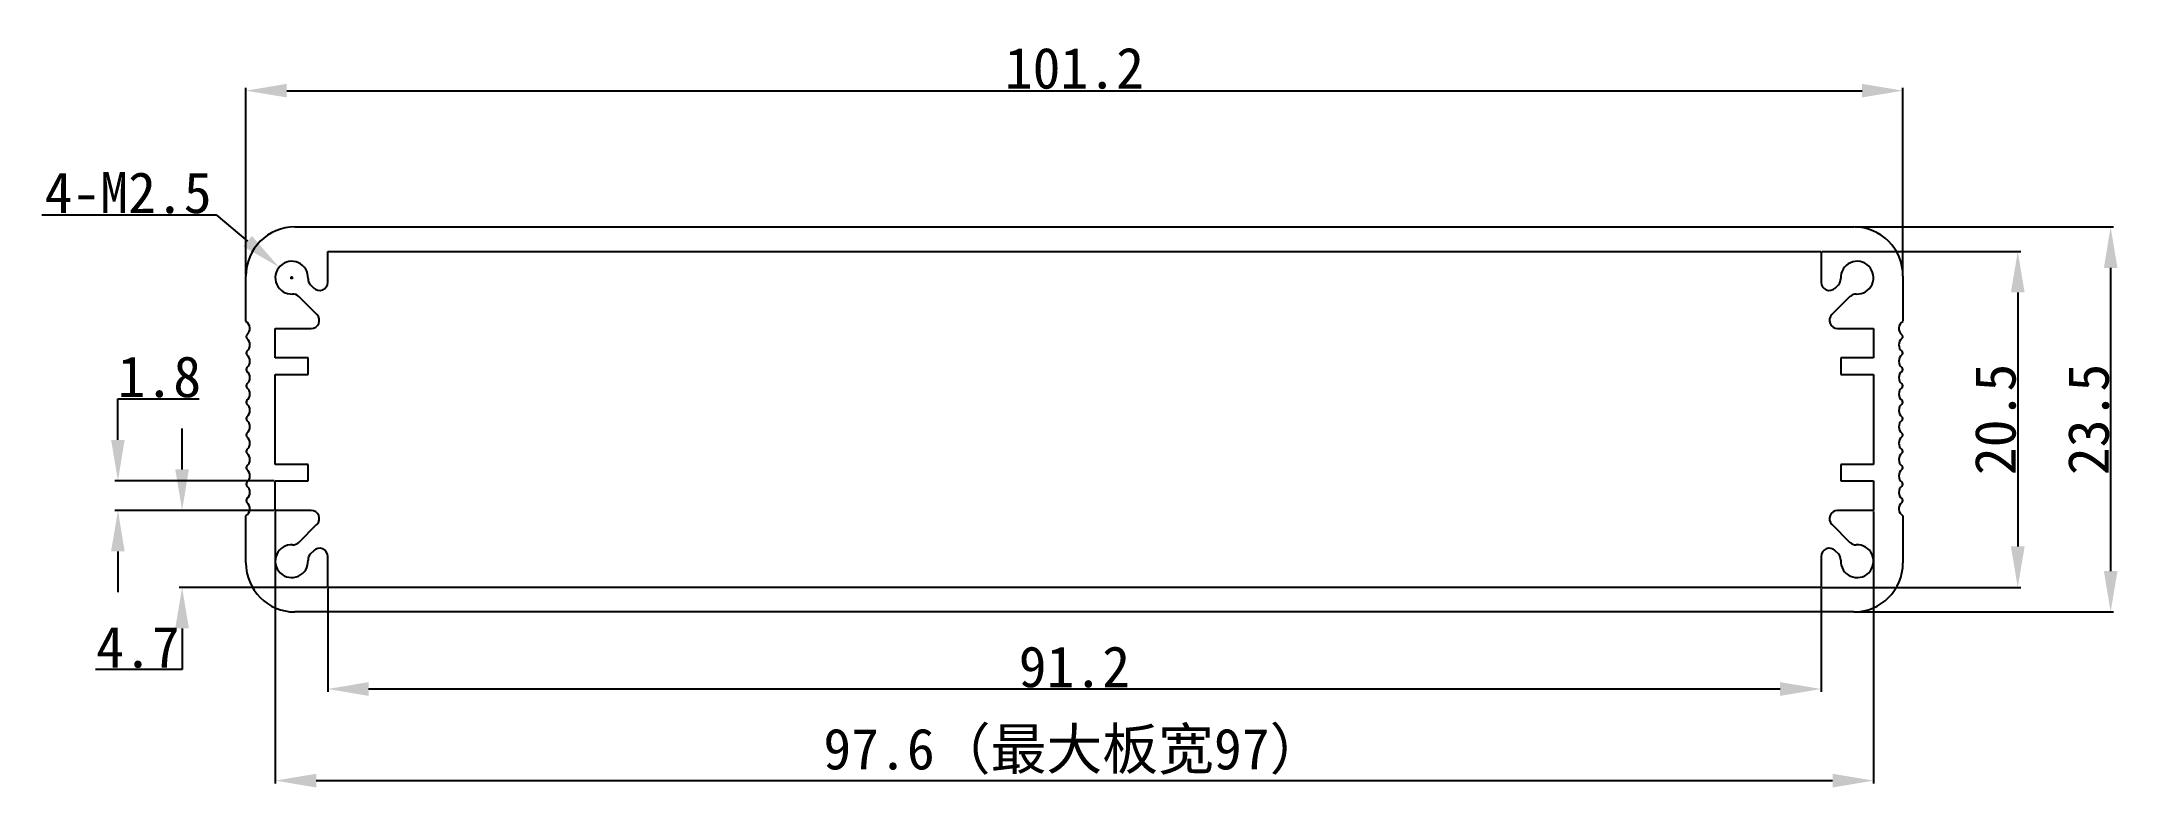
# Model space of a CAD drawing. Header units: inches. Extents: x 252 to 379, y 50 to 95.
import ezdxf

# ---------------------------------------------------------------- set-up
doc = ezdxf.new("R2010")
doc.units = ezdxf.units.IN
doc.header["$MEASUREMENT"] = 0
doc.layers.add('图层1', color=30, linetype='Continuous')
doc.styles.get("Standard").update_dxf_attribs({"font": 'simhei.ttf'})
doc.dimstyles.get("Standard").update_dxf_attribs({"dimtxt": 2.5, "dimasz": 2.5, "dimexe": 0.18, "dimexo": 0.0625, "dimgap": 0.09, "dimtad": 1, "dimtoh": 1, "dimdec": 1, "dimzin": 0, "dimdsep": 46, "dimtxsty": 'Standard', "dimcen": 0.09, "dimadec": 0, "dimazin": 0, "dimtfac": 1, "dimtdec": 1, "dimtofl": 0, "dimtmove": 0, "dimatfit": 3, "dimfxl": 1, "dimtolj": 1, "dimtzin": 0, "dimarcsym": 0})

# ---------------------------------------------------------------- blocks, each defined once
blk = doc.blocks.new('*D14')
at = {"color": 0, "lineweight": -2}
for p, q in [((264.35, 80.84), (264.35, 92.27)), ((266.85, 92.09), (363.05, 92.09)), ((365.55, 80.84), (365.55, 92.27))]:
    blk.add_line(p, q, dxfattribs=at)
at = {"color": 0}
for points in [[(266.85, 92.51), (266.85, 91.68), (264.35, 92.09)], [(363.05, 92.51), (363.05, 91.68), (365.55, 92.09)]]:
    blk.add_solid(points, dxfattribs=at)
at = {"layer": 'Defpoints', "color": 0}
for p in [(365.55, 92.09), (264.35, 80.78), (365.55, 80.78)]:
    blk.add_point(p, dxfattribs=at)
at = {"color": 0, "insert": (314.95, 93.45), "char_height": 2.5, "attachment_point": 5}
blk.add_mtext('\\A1;101.2', dxfattribs=at)
blk = doc.blocks.new('*D15')
at = {"color": 0, "lineweight": -2}
for p, q in [((362.61, 83.78), (378.41, 83.78)), ((378.23, 81.28), (378.23, 62.78)), ((362.61, 60.28), (378.41, 60.28))]:
    blk.add_line(p, q, dxfattribs=at)
at = {"color": 0}
for points in [[(377.82, 81.28), (378.65, 81.28), (378.23, 83.78)], [(377.82, 62.78), (378.65, 62.78), (378.23, 60.28)]]:
    blk.add_solid(points, dxfattribs=at)
at = {"layer": 'Defpoints', "color": 0}
for p in [(362.55, 83.78), (362.55, 60.28), (378.23, 60.28)]:
    blk.add_point(p, dxfattribs=at)
at = {"color": 0, "insert": (376.89, 72.03), "char_height": 2.5, "attachment_point": 5, "rotation": 90}
blk.add_mtext('\\A1;23.5', dxfattribs=at)
blk = doc.blocks.new('*D16')
at = {"color": 0, "lineweight": -2}
for p, q in [((360.61, 82.28), (372.74, 82.28)), ((372.56, 79.78), (372.56, 64.28)), ((360.61, 61.78), (372.74, 61.78))]:
    blk.add_line(p, q, dxfattribs=at)
at = {"color": 0}
for points in [[(372.14, 79.78), (372.98, 79.78), (372.56, 82.28)], [(372.14, 64.28), (372.98, 64.28), (372.56, 61.78)]]:
    blk.add_solid(points, dxfattribs=at)
at = {"layer": 'Defpoints', "color": 0}
for p in [(360.55, 82.28), (360.55, 61.78), (372.56, 61.78)]:
    blk.add_point(p, dxfattribs=at)
at = {"color": 0, "insert": (371.2, 72.03), "char_height": 2.5, "attachment_point": 5, "rotation": 90}
blk.add_mtext('\\A1;20.5', dxfattribs=at)
blk = doc.blocks.new('*D17')
at = {"color": 0, "lineweight": -2}
for p, q in [((251.89, 84.51), (262.53, 84.51)), ((262.53, 84.51), (264.45, 82.91)), ((267.06, 80.68), (267.24, 80.68)), ((267.15, 80.59), (267.15, 80.77))]:
    blk.add_line(p, q, dxfattribs=at)
at = {"color": 0}
blk.add_solid([(264.72, 83.23), (264.19, 82.59), (266.38, 81.32)], dxfattribs=at)
at = {"layer": 'Defpoints', "color": 0}
for p in [(266.38, 81.32), (267.15, 80.68)]:
    blk.add_point(p, dxfattribs=at)
at = {"color": 0, "insert": (257.16, 85.85), "char_height": 2.5, "attachment_point": 5}
blk.add_mtext('\\A1;4-M2.5', dxfattribs=at)
blk = doc.blocks.new('*D18')
at = {"color": 0, "lineweight": -2}
for p, q in [((256.54, 70.78), (256.54, 73.28)), ((256.54, 73.28), (261.51, 73.28)), ((266.09, 68.28), (256.36, 68.28)), ((266.09, 66.48), (256.36, 66.48)), ((256.54, 63.98), (256.54, 61.48))]:
    blk.add_line(p, q, dxfattribs=at)
at = {"color": 0}
for points in [[(256.12, 70.78), (256.95, 70.78), (256.54, 68.28)], [(256.12, 63.98), (256.95, 63.98), (256.54, 66.48)]]:
    blk.add_solid(points, dxfattribs=at)
at = {"layer": 'Defpoints', "color": 0}
for p in [(256.54, 68.28), (266.15, 68.28), (266.15, 66.48)]:
    blk.add_point(p, dxfattribs=at)
at = {"color": 0, "insert": (259.07, 74.62), "char_height": 2.5, "attachment_point": 5}
blk.add_mtext('\\A1;1.8', dxfattribs=at)
blk = doc.blocks.new('*D19')
at = {"color": 0, "lineweight": -2}
for p, q in [((260.46, 68.98), (260.46, 71.48)), ((266.09, 66.48), (260.28, 66.48)), ((269.29, 61.78), (260.28, 61.78)), ((260.46, 59.28), (260.46, 56.78)), ((260.46, 56.78), (255.16, 56.78))]:
    blk.add_line(p, q, dxfattribs=at)
at = {"color": 0}
for points in [[(260.04, 68.98), (260.87, 68.98), (260.46, 66.48)], [(260.04, 59.28), (260.87, 59.28), (260.46, 61.78)]]:
    blk.add_solid(points, dxfattribs=at)
at = {"layer": 'Defpoints', "color": 0}
for p in [(266.15, 66.48), (260.46, 61.78), (269.35, 61.78)]:
    blk.add_point(p, dxfattribs=at)
at = {"color": 0, "insert": (257.76, 58.12), "char_height": 2.5, "attachment_point": 5}
blk.add_mtext('\\A1;4.7', dxfattribs=at)
blk = doc.blocks.new('*D20')
at = {"layer": 'Defpoints', "color": 0}
for p in [(266.15, 66.48), (363.75, 66.48), (363.75, 49.99)]:
    blk.add_point(p, dxfattribs=at)
at = {"layer": '图层1', "color": 0, "lineweight": -2}
for p, q in [((266.15, 66.42), (266.15, 49.81)), ((363.75, 66.42), (363.75, 49.81)), ((268.65, 49.99), (361.25, 49.99))]:
    blk.add_line(p, q, dxfattribs=at)
at = {"layer": '图层1', "color": 0}
for points in [[(268.65, 50.41), (268.65, 49.57), (266.15, 49.99)], [(361.25, 50.41), (361.25, 49.57), (363.75, 49.99)]]:
    blk.add_solid(points, dxfattribs=at)
at = {"layer": '图层1', "color": 0, "insert": (314.95, 51.76), "char_height": 2.5, "attachment_point": 5}
blk.add_mtext('\\A1;97.6（最大板宽97）', dxfattribs=at)
blk = doc.blocks.new('*D21')
at = {"color": 0, "lineweight": -2}
for p, q in [((269.35, 61.72), (269.35, 55.4)), ((360.55, 61.72), (360.55, 55.4)), ((358.05, 55.58), (271.85, 55.58))]:
    blk.add_line(p, q, dxfattribs=at)
at = {"color": 0}
for points in [[(271.85, 56), (271.85, 55.16), (269.35, 55.58)], [(358.05, 56), (358.05, 55.16), (360.55, 55.58)]]:
    blk.add_solid(points, dxfattribs=at)
at = {"layer": 'Defpoints', "color": 0}
for p in [(269.35, 61.78), (360.55, 61.78), (269.35, 55.58)]:
    blk.add_point(p, dxfattribs=at)
at = {"color": 0, "insert": (314.95, 56.92), "char_height": 2.5, "attachment_point": 5}
blk.add_mtext('\\A1;91.2', dxfattribs=at)

msp = doc.modelspace()

# ---------------------------------------------------------------- linework, layer by layer
for p, q in [((267.35, 83.78), (362.55, 83.78)), ((269.35, 80.4), (269.35, 82.28)), ((269.35, 82.28), (360.55, 82.28)), ((360.55, 82.28), (360.55, 80.4)), ((264.35, 78.02), (264.35, 80.78)), ((268.29, 80.25), (268.5, 80.04)), ((361.4, 80.04), (361.61, 80.25)), ((365.55, 80.78), (365.55, 78.02)), ((268.69, 78.44), (267.59, 79.54)), ((362.31, 79.54), (361.21, 78.44)), ((266.15, 75.78), (266.15, 77.58)), ((266.15, 77.58), (268.34, 77.58)), ((361.56, 77.58), (363.75, 77.58)), ((363.75, 77.58), (363.75, 75.78)), ((268.15, 75.78), (266.15, 75.78)), ((268.15, 74.78), (268.15, 75.78)), ((363.75, 75.78), (361.75, 75.78)), ((361.75, 75.78), (361.75, 74.78)), ((266.15, 69.28), (266.15, 74.78)), ((266.15, 74.78), (268.15, 74.78)), ((361.75, 74.78), (363.75, 74.78)), ((363.75, 74.78), (363.75, 69.28)), ((268.15, 69.28), (266.15, 69.28)), ((268.15, 68.28), (268.15, 69.28)), ((363.75, 69.28), (361.75, 69.28)), ((361.75, 69.28), (361.75, 68.28)), ((266.15, 66.48), (266.15, 68.28)), ((266.15, 68.28), (268.15, 68.28)), ((361.75, 68.28), (363.75, 68.28)), ((363.75, 68.28), (363.75, 66.48)), ((264.35, 63.28), (264.35, 66.15)), ((268.34, 66.48), (266.15, 66.48)), ((363.75, 66.48), (361.56, 66.48)), ((365.55, 66.15), (365.55, 63.28)), ((267.59, 64.53), (268.69, 65.63)), ((361.21, 65.63), (362.31, 64.53)), ((268.5, 64.02), (268.29, 63.82)), ((269.35, 61.78), (269.35, 63.67)), ((360.55, 63.67), (360.55, 61.78)), ((361.61, 63.82), (361.4, 64.02)), ((360.55, 61.78), (269.35, 61.78)), ((362.55, 60.28), (267.35, 60.28))]:
    msp.add_line(p, q)
for centre, radius, start, end in [((267.35, 80.78), 3, 90, 180), ((362.55, 80.78), 3, 0, 90), ((267.15, 80.68), 1, 356.8103, 273.1897), ((362.75, 80.68), 1, 266.8103, 183.1897), ((268.65, 80.6), 0.5, 176.8103, 225), ((268.85, 80.4), 0.5, 225, 0), ((361.05, 80.4), 0.5, 180, 315), ((361.25, 80.6), 0.5, 315, 3.1897), ((267.23, 79.18), 0.5, 45, 93.1897), ((362.67, 79.18), 0.5, 86.8103, 135), ((264.1, 77.58), 0.5, 309.7151, 60), ((268.34, 78.08), 0.5, 270, 45), ((361.56, 78.08), 0.5, 135, 270), ((365.8, 77.58), 0.5, 120, 230.2849), ((264.52, 77.08), 0.15, 129.7151, 230.2849), ((264.52, 76.08), 0.15, 129.7151, 230.2849), ((264.1, 76.58), 0.5, 309.7151, 50.2849), ((365.8, 76.58), 0.5, 129.7151, 230.2849), ((365.39, 77.08), 0.15, 309.7151, 50.2849), ((365.39, 76.08), 0.15, 309.7151, 50.2849), ((264.52, 75.08), 0.15, 129.7151, 230.2849), ((264.1, 75.58), 0.5, 309.7151, 50.2849), ((264.1, 74.58), 0.5, 309.7151, 50.2849), ((365.8, 75.58), 0.5, 129.7151, 230.2849), ((365.8, 74.58), 0.5, 129.7151, 230.2849), ((365.39, 75.08), 0.15, 309.7151, 50.2849), ((264.52, 74.08), 0.15, 129.7151, 230.2849), ((264.1, 73.58), 0.5, 309.7151, 50.2849), ((365.8, 73.58), 0.5, 129.7151, 230.2849), ((365.39, 74.08), 0.15, 309.7151, 50.2849), ((264.52, 73.08), 0.15, 129.7151, 230.2849), ((264.1, 72.58), 0.5, 309.7151, 50.2849), ((365.8, 72.58), 0.5, 129.7151, 230.2849), ((365.39, 73.08), 0.15, 309.7151, 50.2849), ((264.52, 72.08), 0.15, 129.7151, 230.2849), ((264.52, 71.08), 0.15, 129.7151, 230.2849), ((264.1, 71.58), 0.5, 309.7151, 50.2849), ((365.8, 71.58), 0.5, 129.7151, 230.2849), ((365.39, 72.08), 0.15, 309.7151, 50.2849), ((365.39, 71.08), 0.15, 309.7151, 50.2849), ((264.52, 70.08), 0.15, 129.7151, 230.2849), ((264.1, 70.58), 0.5, 309.7151, 50.2849), ((264.1, 69.58), 0.5, 309.7151, 50.2849), ((365.8, 70.58), 0.5, 129.7151, 230.2849), ((365.8, 69.58), 0.5, 129.7151, 230.2849), ((365.39, 70.08), 0.15, 309.7151, 50.2849), ((264.52, 69.08), 0.15, 129.7151, 230.2849), ((264.1, 68.58), 0.5, 309.7151, 50.2849), ((365.8, 68.58), 0.5, 129.7151, 230.2849), ((365.39, 69.08), 0.15, 309.7151, 50.2849), ((264.52, 68.08), 0.15, 129.7151, 230.2849), ((264.52, 67.08), 0.15, 129.7151, 230.2849), ((264.1, 67.58), 0.5, 309.7151, 50.2849), ((365.8, 67.58), 0.5, 129.7151, 230.2849), ((365.39, 68.08), 0.15, 309.7151, 50.2849), ((365.39, 67.08), 0.15, 309.7151, 50.2849), ((264.1, 66.58), 0.5, 300, 50.2849), ((268.34, 65.98), 0.5, 315, 90), ((361.56, 65.98), 0.5, 90, 225), ((365.8, 66.58), 0.5, 129.7151, 240), ((267.15, 63.38), 1, 86.8103, 3.1897), ((267.23, 64.88), 0.5, 266.8103, 315), ((268.65, 63.47), 0.5, 135, 183.1897), ((268.85, 63.67), 0.5, 0, 135), ((361.05, 63.67), 0.5, 45, 180), ((361.25, 63.47), 0.5, 356.8103, 45), ((362.75, 63.38), 1, 176.8103, 93.1897), ((362.67, 64.88), 0.5, 225, 273.1897), ((267.35, 63.28), 3, 180, 270), ((362.55, 63.28), 3, 270, 0)]:
    msp.add_arc(centre, radius, start, end)

# ---------------------------------------------------------------- dimensions: what is measured, and where the dimension line sits
for base, p1, p2, angle, picture, middle in [((365.55, 92.09), (264.35, 80.78), (365.55, 80.78), 180, '*D14', (314.95, 93.45)), ((378.23, 60.28), (362.55, 83.78), (362.55, 60.28), 90, '*D15', (376.89, 72.03)), ((372.56, 61.78), (360.55, 82.28), (360.55, 61.78), 90, '*D16', (371.2, 72.03)), ((256.54, 68.28), (266.15, 66.48), (266.15, 68.28), 270, '*D18', (259.07, 74.62)), ((260.46, 61.78), (266.15, 66.48), (269.35, 61.78), 270, '*D19', (257.76, 58.12))]:
    dim = msp.add_linear_dim(base=base, p1=p1, p2=p2, angle=angle, dimstyle='Standard')
    dim.commit()
    dim.dimension.update_dxf_attribs({"geometry": picture, "text_midpoint": middle})
dim = msp.add_radius_dim(center=(267.15, 80.68), mpoint=(266.38, 81.32), text='4-M2.5', dimstyle='Standard')
dim.commit()
dim.dimension.update_dxf_attribs({"geometry": '*D17', "text_midpoint": (257.16, 85.85)})
dim = msp.add_linear_dim(base=(269.35, 55.58), p1=(360.55, 61.78), p2=(269.35, 61.78), dimstyle='Standard')
dim.commit()
dim.dimension.update_dxf_attribs({"geometry": '*D21', "text_midpoint": (314.95, 56.92)})
at = {"layer": '图层1'}
dim = msp.add_linear_dim(base=(363.75, 49.99), p1=(266.15, 66.48), p2=(363.75, 66.48), angle=180, text='<>（最大板宽97）', dimstyle='Standard', dxfattribs=at)
dim.commit()
dim.dimension.update_dxf_attribs({"geometry": '*D20', "text_midpoint": (314.95, 51.76)})

doc.saveas('drawing.dxf')
